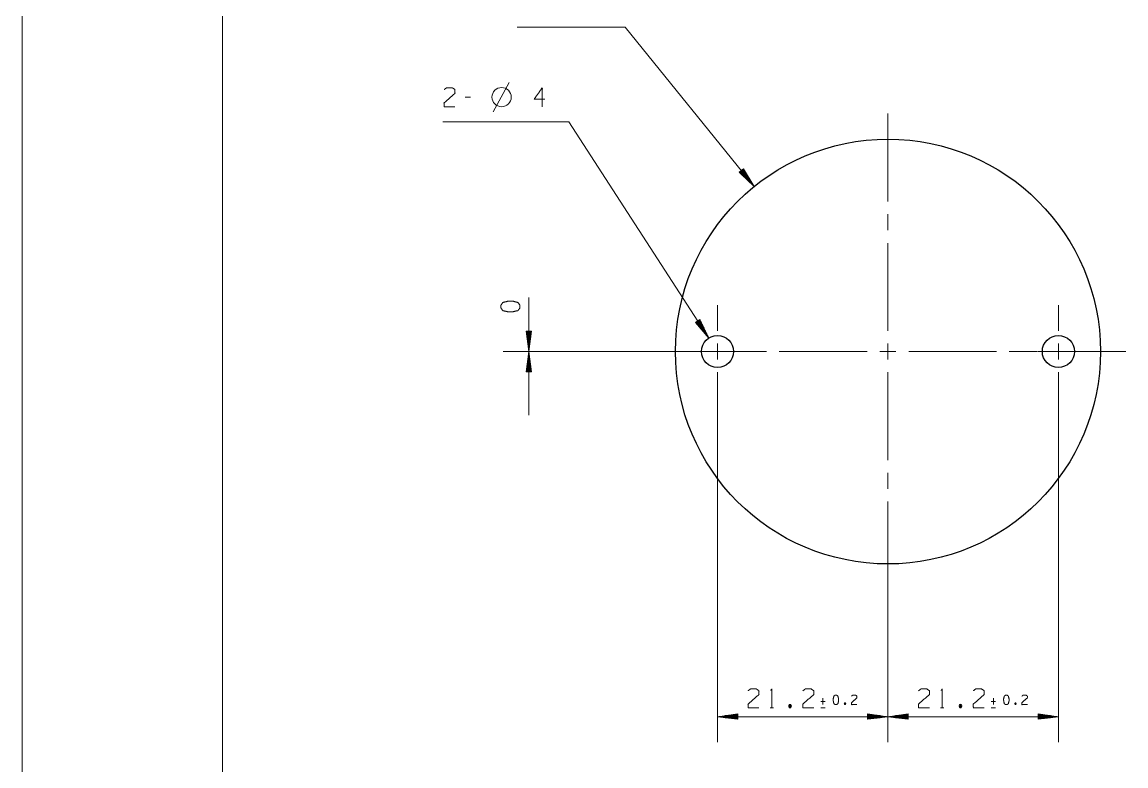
# Model space of a CAD drawing. Header units: millimetres. Extents: x 0 to 210, y 0 to 297.
# Drawn here: x 0 to 137.6, y 131 to 223.8 of the extents above; entities that cross this region are included whole.
import ezdxf

# ---------------------------------------------------------------- set-up
doc = ezdxf.new("R2010")
doc.units = ezdxf.units.MM
doc.layers.add('101', color=7, linetype='Continuous', true_color=0xffffff)

msp = doc.modelspace()

# ---------------------------------------------------------------- linework, layer by layer
at = {"layer": '101', "color": 133, "linetype": 'Continuous', "lineweight": 18}
for p, q in [((0, 297), (0, 0)), ((25, 292), (25, 5))]:
    msp.add_line(p, q, dxfattribs=at)
at = {"layer": '101', "color": 22, "linetype": 'Continuous', "lineweight": 18}
for p, q in [((75.18, 223.18), (61.74, 223.18)), ((91.28, 203.3), (75.18, 223.18)), ((68.17, 211.35), (52.45, 211.35)), ((85.62, 184.38), (68.17, 211.35)), ((89.94, 205.48), (89.42, 205.06)), ((89.46, 205.09), (89.73, 204.77)), ((89.5, 205.13), (90.01, 204.5)), ((89.54, 205.16), (90.29, 204.23)), ((89.58, 205.19), (90.57, 203.97)), ((89.62, 205.22), (90.86, 203.7)), ((89.66, 205.25), (91.14, 203.43)), ((89.7, 205.29), (91.18, 203.46)), ((89.74, 205.32), (90.98, 203.79)), ((89.78, 205.35), (90.77, 204.13)), ((89.82, 205.38), (90.57, 204.46)), ((89.86, 205.41), (90.37, 204.79)), ((89.9, 205.45), (90.16, 205.12)), ((89.94, 205.48), (89.96, 205.45)), ((91.28, 203.3), (89.94, 205.48)), ((89.94, 205.48), (89.96, 205.45)), ((89.42, 205.06), (91.28, 203.3)), ((89.43, 205.06), (89.45, 205.04)), ((89.43, 205.06), (89.45, 205.04)), ((63.18, 182.7), (63.18, 189.44)), ((84.52, 186.69), (83.96, 186.33)), ((83.96, 186.33), (85.62, 184.38)), ((83.96, 186.33), (83.98, 186.31)), ((83.96, 186.33), (83.98, 186.31)), ((84.01, 186.36), (84.23, 186.01)), ((84.05, 186.39), (84.49, 185.71)), ((84.09, 186.42), (84.74, 185.42)), ((84.13, 186.44), (84.99, 185.12)), ((84.18, 186.47), (85.24, 184.83)), ((84.22, 186.5), (85.49, 184.53)), ((84.26, 186.53), (85.54, 184.56)), ((84.3, 186.55), (85.37, 184.91)), ((84.35, 186.58), (85.2, 185.26)), ((84.39, 186.61), (85.04, 185.61)), ((84.43, 186.64), (84.87, 185.96)), ((84.48, 186.67), (84.7, 186.31)), ((84.52, 186.69), (84.54, 186.67)), ((84.52, 186.69), (84.54, 186.67)), ((85.62, 184.38), (84.52, 186.69)), ((63.51, 185.24), (62.84, 185.24)), ((62.84, 185.24), (63.18, 182.7)), ((62.85, 185.24), (62.85, 185.21)), ((62.85, 185.24), (62.85, 185.21)), ((62.9, 185.24), (62.9, 184.82)), ((62.95, 185.24), (62.95, 184.44)), ((63, 185.24), (63, 184.05)), ((63.05, 185.24), (63.05, 183.67)), ((63.1, 185.24), (63.1, 183.28)), ((63.15, 185.24), (63.15, 182.89)), ((63.18, 182.7), (63.51, 185.24)), ((63.2, 185.24), (63.2, 182.89)), ((63.25, 185.24), (63.25, 183.28)), ((63.3, 185.24), (63.3, 183.67)), ((63.35, 185.24), (63.35, 184.05)), ((63.41, 185.24), (63.41, 184.44)), ((63.46, 185.24), (63.46, 184.82)), ((63.51, 185.24), (63.51, 185.21)), ((63.51, 185.24), (63.51, 185.21)), ((80.94, 182.7), (60, 182.7)), ((78.28, 182.7), (60, 182.7)), ((63.18, 182.7), (62.84, 180.16)), ((63.05, 180.16), (63.05, 181.74)), ((63.1, 180.16), (63.1, 182.12)), ((63.15, 180.16), (63.15, 182.51)), ((63.51, 180.16), (63.18, 182.7)), ((63.18, 182.7), (63.18, 174.76)), ((63.2, 180.16), (63.2, 182.51)), ((63.25, 180.16), (63.25, 182.12)), ((63.3, 180.16), (63.3, 181.74)), ((62.9, 180.16), (62.9, 180.58)), ((62.95, 180.16), (62.95, 180.97)), ((63, 180.16), (63, 181.35)), ((63.35, 180.16), (63.35, 181.35)), ((63.41, 180.16), (63.41, 180.97)), ((63.46, 180.16), (63.46, 180.58)), ((62.84, 180.16), (63.51, 180.16)), ((62.85, 180.16), (62.85, 180.19)), ((62.85, 180.16), (62.85, 180.19)), ((63.51, 180.16), (63.51, 180.19)), ((63.51, 180.16), (63.51, 180.19)), ((86.71, 176.94), (86.71, 133.98)), ((129.21, 176.94), (129.21, 133.98)), ((107.96, 153.03), (107.96, 133.98)), ((107.96, 153.03), (107.96, 133.98)), ((89.25, 137.49), (86.71, 137.15)), ((86.71, 137.15), (89.25, 136.82)), ((107.96, 137.15), (86.71, 137.15)), ((89.25, 137.18), (86.9, 137.18)), ((89.25, 137.13), (86.9, 137.13)), ((89.25, 137.23), (87.29, 137.23)), ((89.25, 137.07), (87.29, 137.07)), ((89.25, 137.28), (87.67, 137.28)), ((89.25, 137.02), (87.67, 137.02)), ((89.25, 137.33), (88.06, 137.33)), ((89.25, 136.97), (88.06, 136.97)), ((89.25, 137.38), (88.44, 137.38)), ((89.25, 136.92), (88.44, 136.92)), ((89.25, 137.43), (88.83, 137.43)), ((89.25, 136.87), (88.83, 136.87)), ((89.25, 137.48), (89.21, 137.48)), ((89.25, 137.48), (89.21, 137.48)), ((89.25, 136.82), (89.21, 136.82)), ((89.25, 136.82), (89.21, 136.82)), ((89.25, 136.82), (89.25, 137.49)), ((107.96, 137.15), (105.42, 137.49)), ((105.42, 137.49), (105.42, 136.82)), ((105.42, 137.48), (105.45, 137.48)), ((105.42, 137.48), (105.45, 137.48)), ((105.42, 137.43), (105.83, 137.43)), ((105.42, 137.38), (106.22, 137.38)), ((105.42, 137.33), (106.61, 137.33)), ((105.42, 137.28), (106.99, 137.28)), ((105.42, 137.23), (107.38, 137.23)), ((105.42, 137.18), (107.76, 137.18)), ((105.42, 136.82), (107.96, 137.15)), ((105.42, 137.13), (107.76, 137.13)), ((105.42, 137.07), (107.38, 137.07)), ((105.42, 137.02), (106.99, 137.02)), ((105.42, 136.97), (106.61, 136.97)), ((105.42, 136.92), (106.22, 136.92)), ((105.42, 136.87), (105.83, 136.87)), ((105.42, 136.82), (105.45, 136.82)), ((105.42, 136.82), (105.45, 136.82)), ((110.5, 137.49), (107.96, 137.15)), ((107.96, 137.15), (110.5, 136.82)), ((107.96, 137.15), (129.21, 137.15)), ((110.5, 137.18), (108.15, 137.18)), ((110.5, 137.13), (108.15, 137.13)), ((110.5, 137.23), (108.54, 137.23)), ((110.5, 137.07), (108.54, 137.07)), ((110.5, 137.28), (108.92, 137.28)), ((110.5, 137.02), (108.92, 137.02)), ((110.5, 137.33), (109.31, 137.33)), ((110.5, 136.97), (109.31, 136.97)), ((110.5, 137.38), (109.69, 137.38)), ((110.5, 136.92), (109.69, 136.92)), ((110.5, 137.43), (110.08, 137.43)), ((110.5, 136.87), (110.08, 136.87)), ((110.5, 137.48), (110.46, 137.48)), ((110.5, 137.48), (110.46, 137.48)), ((110.5, 136.82), (110.46, 136.82)), ((110.5, 136.82), (110.46, 136.82)), ((110.5, 136.82), (110.5, 137.49)), ((126.67, 137.49), (126.67, 136.82)), ((129.21, 137.15), (126.67, 137.49)), ((126.67, 137.48), (126.7, 137.48)), ((126.67, 137.48), (126.7, 137.48)), ((126.67, 137.43), (127.08, 137.43)), ((126.67, 137.38), (127.47, 137.38)), ((126.67, 137.33), (127.86, 137.33)), ((126.67, 137.28), (128.24, 137.28)), ((126.67, 137.23), (128.63, 137.23)), ((126.67, 137.18), (129.01, 137.18)), ((126.67, 136.82), (129.21, 137.15)), ((126.67, 137.13), (129.01, 137.13)), ((126.67, 137.07), (128.63, 137.07)), ((126.67, 137.02), (128.24, 137.02)), ((126.67, 136.97), (127.86, 136.97)), ((126.67, 136.92), (127.47, 136.92)), ((126.67, 136.87), (127.08, 136.87)), ((126.67, 136.82), (126.7, 136.82)), ((126.67, 136.82), (126.7, 136.82))]:
    msp.add_line(p, q, dxfattribs=at)
at = {"layer": '101', "color": 72, "linetype": 'Continuous', "lineweight": 18}
for p, q in [((58.75, 212.6), (60.75, 216.25)), ((55.91, 214.44), (55.24, 214.44)), ((100.14, 139.05), (99.58, 139.05)), ((99.86, 139.45), (99.86, 138.65)), ((121.39, 139.05), (120.83, 139.05)), ((121.11, 139.45), (121.11, 138.65)), ((93.27, 138.24), (93.69, 138.24)), ((95.67, 138.69), (95.83, 138.27)), ((99.58, 138.26), (100.14, 138.26)), ((102.57, 138.87), (102.65, 138.66)), ((114.52, 138.24), (114.94, 138.24)), ((116.92, 138.69), (117.08, 138.27)), ((120.83, 138.26), (121.39, 138.26)), ((123.82, 138.87), (123.9, 138.66))]:
    msp.add_line(p, q, dxfattribs=at)
at = {"layer": '101', "color": 151, "linetype": 'Continuous', "lineweight": 18}
for p, q in [((107.96, 201.43), (107.96, 212.38)), ((107.96, 197.83), (107.96, 199.84)), ((107.96, 185.29), (107.96, 196.24)), ((86.71, 185.29), (86.71, 188.47)), ((129.21, 185.29), (129.21, 188.47)), ((86.71, 181.7), (86.71, 183.7)), ((107.96, 181.7), (107.96, 183.7)), ((129.21, 181.7), (129.21, 183.7)), ((89.23, 182.7), (78.28, 182.7)), ((84.12, 182.7), (80.94, 182.7)), ((85.7, 182.7), (87.71, 182.7)), ((89.3, 182.7), (92.47, 182.7)), ((92.83, 182.7), (90.82, 182.7)), ((105.37, 182.7), (94.41, 182.7)), ((106.95, 182.7), (108.96, 182.7)), ((110.55, 182.7), (121.5, 182.7)), ((123.09, 182.7), (125.09, 182.7)), ((126.62, 182.7), (123.44, 182.7)), ((126.68, 182.7), (137.63, 182.7)), ((128.2, 182.7), (130.21, 182.7)), ((131.8, 182.7), (134.97, 182.7)), ((86.71, 180.11), (86.71, 176.94)), ((107.96, 180.11), (107.96, 169.16)), ((129.21, 180.11), (129.21, 176.94)), ((107.96, 167.57), (107.96, 165.57)), ((107.96, 163.98), (107.96, 153.03))]:
    msp.add_line(p, q, dxfattribs=at)
at = {"layer": '101', "color": 72, "linetype": 'Continuous', "lineweight": 18}
msp.add_circle((59.79, 214.44), 1.2, dxfattribs=at)
at = {"layer": '101', "color": 163, "linetype": 'Continuous', "lineweight": 25}
for centre, radius in [((107.96, 182.7), 26.5), ((86.71, 182.7), 2), ((129.21, 182.7), 2)]:
    msp.add_circle(centre, radius, dxfattribs=at)
at = {"layer": '101', "color": 72, "linetype": 'Continuous', "lineweight": 18}
for points, knots in [([(52.63, 215.39), (52.95, 215.61), (53.63, 215.61), (53.97, 215.39), (53.97, 214.91), (52.61, 213.71), (52.63, 213.24), (53.97, 213.24)], [0, 0, 0.069692, 0.192978, 0.265274, 0.350225, 0.674739, 0.759752, 1, 1]), ([(65.19, 214.19), (63.85, 214.19), (64.86, 215.61), (64.86, 213.24)], [0, 0, 0.245869, 0.565293, 1, 1]), ([(62.08, 188.48), (61.83, 188.82), (61.13, 189), (60.66, 189), (59.93, 188.82), (59.71, 188.48), (59.71, 188.15), (59.93, 187.81), (60.66, 187.64), (61.13, 187.65), (61.83, 187.81), (62.08, 188.15), (62.08, 188.48)], [0, 0, 0.067524, 0.18397, 0.260583, 0.380943, 0.446139, 0.500306, 0.565503, 0.685862, 0.762528, 0.878309, 0.945833, 1, 1]), ([(90.53, 140.39), (90.85, 140.62), (91.54, 140.62), (91.88, 140.39), (91.88, 139.92), (90.52, 138.72), (90.53, 138.24), (91.88, 138.24)], [0, 0, 0.069693, 0.192977, 0.265274, 0.350227, 0.67474, 0.759752, 1, 1]), ([(93.34, 140.42), (93.48, 140.62), (93.48, 138.24)], [0, 0, 0.093491, 1, 1]), ([(97.36, 140.39), (97.68, 140.62), (98.37, 140.62), (98.71, 140.39), (98.71, 139.92), (97.35, 138.72), (97.36, 138.24), (98.71, 138.24)], [0, 0, 0.069692, 0.192978, 0.265274, 0.350227, 0.67474, 0.759752, 1, 1]), ([(111.78, 140.39), (112.1, 140.62), (112.79, 140.62), (113.13, 140.39), (113.13, 139.92), (111.77, 138.72), (111.78, 138.24), (113.13, 138.24)], [0, 0, 0.069693, 0.192977, 0.265274, 0.350227, 0.67474, 0.759752, 1, 1]), ([(114.59, 140.42), (114.73, 140.62), (114.73, 138.24)], [0, 0, 0.093491, 1, 1]), ([(118.61, 140.39), (118.93, 140.62), (119.62, 140.62), (119.96, 140.39), (119.96, 139.92), (118.6, 138.72), (118.61, 138.24), (119.96, 138.24)], [0, 0, 0.069692, 0.192978, 0.265274, 0.350227, 0.67474, 0.759752, 1, 1]), ([(101.55, 138.65), (101.72, 138.77), (101.81, 139.12), (101.81, 139.36), (101.72, 139.72), (101.55, 139.84), (101.39, 139.84), (101.22, 139.72), (101.13, 139.36), (101.14, 139.12), (101.22, 138.77), (101.39, 138.65), (101.55, 138.65)], [0, 0, 0.067525, 0.183969, 0.260583, 0.380943, 0.446139, 0.500306, 0.565503, 0.685862, 0.762529, 0.878308, 0.945834, 1, 1]), ([(103.42, 139.72), (103.57, 139.84), (103.92, 139.84), (104.09, 139.72), (104.09, 139.49), (103.41, 138.89), (103.42, 138.65), (104.09, 138.65)], [0, 0, 0.069693, 0.192977, 0.265274, 0.350228, 0.674739, 0.759752, 1, 1]), ([(122.8, 138.65), (122.97, 138.77), (123.06, 139.12), (123.06, 139.36), (122.97, 139.72), (122.8, 139.84), (122.64, 139.84), (122.47, 139.72), (122.38, 139.36), (122.39, 139.12), (122.47, 138.77), (122.64, 138.65), (122.8, 138.65)], [0, 0, 0.067525, 0.183969, 0.260583, 0.380943, 0.446139, 0.500306, 0.565503, 0.685862, 0.762529, 0.878308, 0.945834, 1, 1]), ([(124.67, 139.72), (124.82, 139.84), (125.17, 139.84), (125.34, 139.72), (125.34, 139.49), (124.66, 138.89), (124.67, 138.65), (125.34, 138.65)], [0, 0, 0.069693, 0.192977, 0.265274, 0.350228, 0.674739, 0.759752, 1, 1]), ([(95.67, 138.27), (95.83, 138.27), (95.92, 138.49), (95.83, 138.69), (95.67, 138.69), (95.58, 138.49), (95.67, 138.27), (95.83, 138.69)], [0, 0, 0.093979, 0.236787, 0.36596, 0.459939, 0.589109, 0.731915, 1, 1]), ([(102.57, 138.66), (102.65, 138.66), (102.69, 138.77), (102.65, 138.87), (102.57, 138.87), (102.52, 138.77), (102.57, 138.66), (102.65, 138.87)], [0, 0, 0.09398, 0.236787, 0.365954, 0.459934, 0.589106, 0.731917, 1, 1]), ([(116.92, 138.27), (117.08, 138.27), (117.17, 138.49), (117.08, 138.69), (116.92, 138.69), (116.83, 138.49), (116.92, 138.27), (117.08, 138.69)], [0, 0, 0.093979, 0.236787, 0.36596, 0.459939, 0.589109, 0.731915, 1, 1]), ([(123.82, 138.66), (123.9, 138.66), (123.94, 138.77), (123.9, 138.87), (123.82, 138.87), (123.77, 138.77), (123.82, 138.66), (123.9, 138.87)], [0, 0, 0.09398, 0.236787, 0.365954, 0.459934, 0.589106, 0.731917, 1, 1])]:
    msp.add_open_spline(points, degree=1, knots=knots, dxfattribs=at)

doc.saveas('drawing.dxf')
